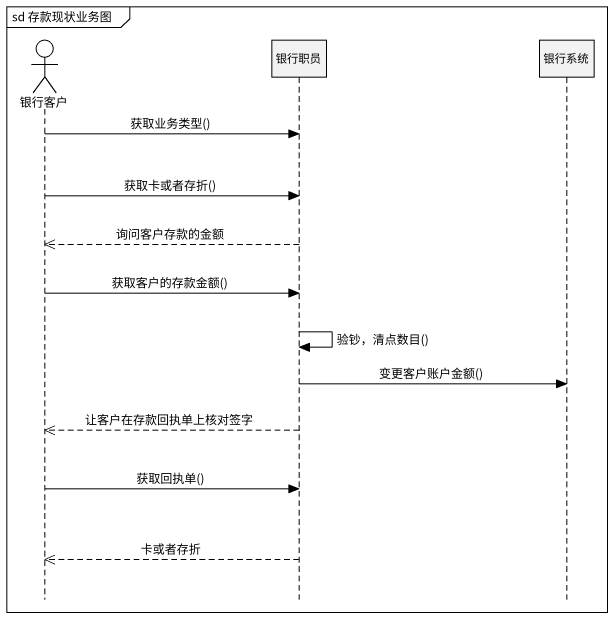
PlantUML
@startuml
mainframe sd 存款现状业务图
hide footbox
actor 银行客户
participant 银行职员
participant 银行系统

银行客户 -> 银行职员 : 获取业务类型()
银行客户 -> 银行职员 : 获取卡或者存折()
银行职员 -->> 银行客户 : 询问客户存款的金额
银行客户 -> 银行职员 : 获取客户的存款金额()
银行职员 -> 银行职员 : 验钞，清点数目()
银行职员 -> 银行系统 : 变更客户账户金额()
银行职员 -->> 银行客户 : 让客户在存款回执单上核对签字
银行客户 -> 银行职员 : 获取回执单()
银行职员 -->> 银行客户 : 卡或者存折
@enduml
